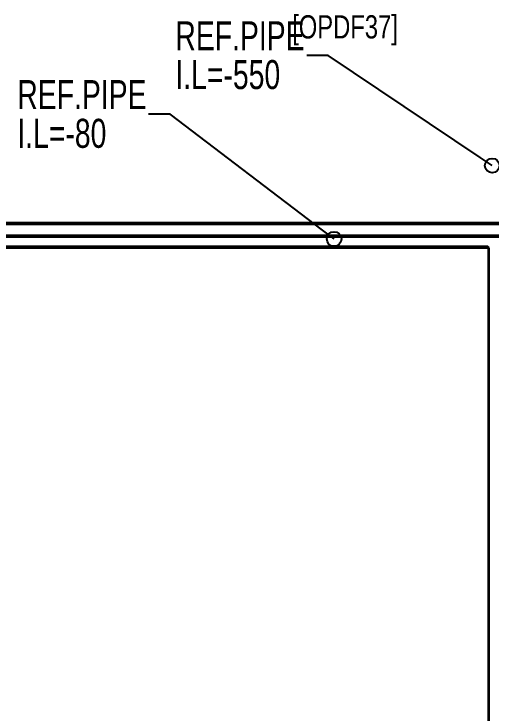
# Model space of a CAD drawing. Header units: millimetres. Extents: x -160614 to 59925, y -157025 to 0.
# Drawn here: x -28960 to -27315, y -110646 to -108235 of the extents above; entities that cross this region are included whole.
import ezdxf
from ezdxf import colors
from ezdxf.entities.mleader import LeaderData, LeaderLine
from ezdxf.math import Vec2, Vec3

# ---------------------------------------------------------------- set-up
doc = ezdxf.new("R2010")
doc.units = ezdxf.units.MM
doc.header["$LTSCALE"] = 8
doc.layers.get('0').update_dxf_attribs({"color": 9, "lineweight": 5})
doc.layers.add('72_EGR_BASE_TEXT', color=9, linetype='Continuous', lineweight=5)
doc.layers.add('72_EGR_EQP_TAG', color=9, linetype='Continuous', lineweight=5)
for name, color, linetype in [('A-EXH', 1, 'Continuous'), ('M-TEXT-RP', 7, 'Continuous'), ('REF', 42, 'Continuous')]:
    doc.layers.add(name, color=color, linetype=linetype)
doc.layers.get('0').off()
doc.layers.get('0').freeze()
doc.styles.add('LEROY100', font='arial.ttf', dxfattribs={"width": 0.7})
doc.styles.add('X3G_ENTITY_9F38', font='swisscl.ttf', dxfattribs={"height": 0.2})

# ---------------------------------------------------------------- blocks, each defined once
blk = doc.blocks.new('_Origin')
at = {"color": 0, "linetype": 'ByBlock', "lineweight": -2}
blk.add_line((0, 0), (-1, 0), dxfattribs=at)
blk.add_circle((0, 0), 0.5, dxfattribs=at)
blk = doc.blocks.new('1stF')
at = {"layer": '72_EGR_BASE_TEXT', "color": 9, "insert": (-27818.4, -108239, 0.1), "char_height": 80, "attachment_point": 2, "style": 'X3G_ENTITY_9F38'}
blk.add_mtext('[OPDF37]', dxfattribs=at)
blk = doc.blocks.new('HVACFF')
at = {"layer": 'REF', "lineweight": 50, "ltscale": 1.02}
for p, q in [((-29183.5, -108956), (-27283.6, -108956)), ((-29183.5, -108956), (-27283.6, -108956)), ((-29183.5, -109000.3), (-27277.6, -109000.3)), ((-29183.5, -109000.3), (-27277.6, -109000.3)), ((-29183.5, -109037.8), (-27325.9, -109037.8)), ((-29183.5, -109037.8), (-27325.9, -109037.8))]:
    blk.add_line(p, q, dxfattribs=at)
at = {"layer": 'REF', "lineweight": 35}
blk.add_line((-27323.8, -109039.9), (-27323.8, -112619.2), dxfattribs=at)
blk.add_line((-27323.8, -109039.9), (-27323.8, -112619.2), dxfattribs=at)
at = {"layer": 'REF', "lineweight": 35, "ltscale": 1.034}
blk.add_arc((-27325.9, -109039.9), 2.12, 0, 90, dxfattribs=at)
blk.add_arc((-27325.9, -109039.9), 2.12, 0, 90, dxfattribs=at)
at = {"layer": 'M-TEXT-RP', "lineweight": 15}
ml = blk.add_multileader_mtext('Standard', dxfattribs=at)
ml.set_content('\\A1;REF.PIPE{\\H0.99997x;\\P\\A0;\\H1.00003x;\\C1;I.L=-550}', color=256, style='LEROY100')
ml.set_leader_properties()
ml.set_arrow_properties(name='ORIGIN')
ml.build(insert=Vec2(0, 0))
ml.multileader.update_dxf_attribs({"text_left_attachment_type": 2, "text_right_attachment_type": 2, "dogleg_length": 277.5, "arrow_head_size": 50})
ctx = ml.context
ctx.base_point, ctx.char_height, ctx.arrow_head_size, ctx.landing_gap_size, ctx.plane_origin = Vec3(-28423.3, -108377.7), 100, 50, 20, Vec3(-27439.6, -104850.3)
ctx.left_attachment, ctx.right_attachment = 2, 2
notes = []
notes.append((ctx, [(1, (1, 1, 0), (-27876.3, -108377.7), (-1, 0), 74.3, [(0, [(-27311.1, -108756.9)], 0, [])])]))
ctx.mtext.insert, ctx.mtext.width, ctx.mtext.line_spacing_factor, ctx.mtext.flow_direction = Vec3(-28403.3, -108260), 43.984, 0.8, 5
ml = blk.add_multileader_mtext('Standard', dxfattribs=at)
ml.set_content('\\A1;REF.PIPE{\\H0.99997x;\\P\\A0;\\H1.00003x;\\C1;I.L=-80}', color=256, style='LEROY100')
ml.set_leader_properties()
ml.set_arrow_properties(name='ORIGIN')
ml.build(insert=Vec2(0, 0))
ml.multileader.update_dxf_attribs({"text_left_attachment_type": 2, "text_right_attachment_type": 2, "dogleg_length": 277.5, "arrow_head_size": 50})
ctx = ml.context
ctx.base_point, ctx.char_height, ctx.arrow_head_size, ctx.landing_gap_size, ctx.plane_origin = Vec3(-28968.2, -108580.1), 100, 50, 20, Vec3(-27984.6, -105052.7)
ctx.left_attachment, ctx.right_attachment = 2, 2
notes.append((ctx, [(1, (1, 1, 0), (-28421.2, -108580.1), (-1, 0), 74.3, [(0, [(-27856, -109009.7)], 0, [])])]))
ctx.mtext.insert, ctx.mtext.width, ctx.mtext.line_spacing_factor, ctx.mtext.flow_direction = Vec3(-28948.2, -108462.4), 43.984, 0.8, 5
ml = blk.add_multileader_mtext('Standard', dxfattribs=at)
ml.set_content('\\A1;REF.PIPE{\\H0.99997x;\\P\\A0;\\H1.00003x;\\C1;I.L=-80}', color=256, style='LEROY100')
ml.set_leader_properties()
ml.set_arrow_properties(name='ORIGIN')
ml.build(insert=Vec2(0, 0))
ml.multileader.update_dxf_attribs({"text_left_attachment_type": 2, "text_right_attachment_type": 2, "dogleg_length": 277.5, "arrow_head_size": 50})
ctx = ml.context
ctx.base_point, ctx.char_height, ctx.arrow_head_size, ctx.landing_gap_size, ctx.plane_origin = Vec3(-28968.2, -108580.1), 100, 50, 20, Vec3(-27984.6, -105052.7)
ctx.left_attachment, ctx.right_attachment = 2, 2
notes.append((ctx, [(1, (1, 1, 0), (-28421.2, -108580.1), (-1, 0), 74.3, [(0, [(-27856, -109009.7)], 0, [])])]))
ctx.mtext.insert, ctx.mtext.width, ctx.mtext.line_spacing_factor, ctx.mtext.flow_direction = Vec3(-28948.2, -108462.4), 43.984, 0.8, 5
for ctx, leaders in notes:
    for number, flags, end, landing, length, lines in leaders:
        leader = LeaderData()
        leader.index, (leader.has_last_leader_line, leader.has_dogleg_vector, leader.attachment_direction) = number, flags
        leader.last_leader_point, leader.dogleg_vector, leader.dogleg_length = Vec3(end), Vec3(landing), length
        for number, points, colour, breaks in lines:
            line = LeaderLine()
            line.index, line.vertices, line.color, line.breaks = number, Vec3.list(points), colors.encode_raw_color(colour), breaks
            leader.lines.append(line)
        ctx.leaders.append(leader)

msp = doc.modelspace()

# ---------------------------------------------------------------- block references
at = {"layer": '72_EGR_EQP_TAG'}
msp.add_blockref('1stF', (0, 0), dxfattribs=at)
at = {"layer": 'A-EXH'}
msp.add_blockref('HVACFF', (0, 0), dxfattribs=at)

doc.saveas('drawing.dxf')
